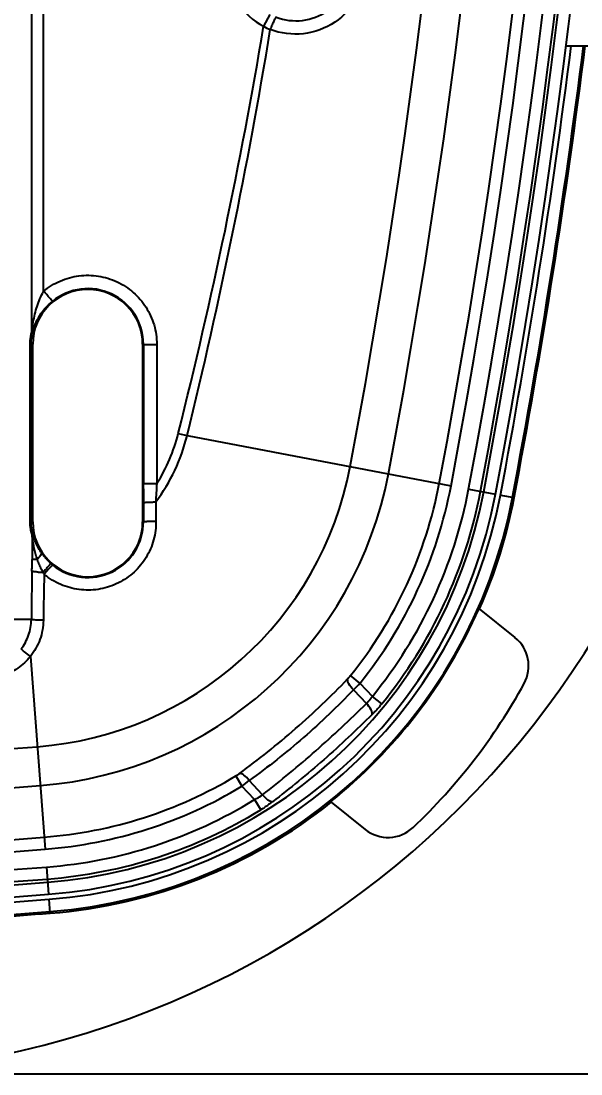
# Model space of a CAD drawing. Header units: millimetres. Extents: x 309 to 11345, y -1340 to 1318.
# Drawn here: x 10922.3 to 10968.4, y -662 to -575.5 of the extents above; entities that cross this region are included whole.
import ezdxf

# ---------------------------------------------------------------- set-up
doc = ezdxf.new("R2010")
doc.units = ezdxf.units.MM
doc.header["$LTSCALE"] = 16.335
doc.header["$PDMODE"] = 3
doc.header["$PDSIZE"] = 0.3125
doc.linetypes.add('HIDDEN', pattern=[0.2, 0.1, -0.1])
doc.layers.get('0').update_dxf_attribs({"linetype": 'CONTINUOUS'})
doc.layers.get('Defpoints').update_dxf_attribs({"linetype": 'CONTINUOUS'})
doc.layers.add('DEFAULT_2', color=8, linetype='HIDDEN')
doc.styles.get("Standard").update_dxf_attribs({"font": 'txt', "width": 0.8})
doc.dimstyles.new('STANDARD$0', dxfattribs={"dimscale": 2, "dimtxt": 3, "dimasz": 3, "dimexe": 1.25, "dimexo": 0.625, "dimgap": 0.5, "dimtad": 0, "dimdsep": 46, "dimlunit": 6, "dimtxsty": 'Standard', "dimblk": 'CLOSEDBLANK', "dimcen": 0, "dimclrt": 2, "dimazin": 2, "dimtfac": 2, "dimtmove": 1, "dimatfit": 3, "dimfxl": 0, "dimtolj": 1, "dimtzin": 0, "dimarcsym": 0})

# ---------------------------------------------------------------- blocks, each defined once
blk = doc.blocks.new('_ClosedBlank')
at = {"color": 0, "linetype": 'ByBlock', "lineweight": -2}
for p, q in [((-1, 0.1667), (0, 0)), ((-1, 0.1667), (-1, -0.1667)), ((0, 0), (-1, -0.1667))]:
    blk.add_line(p, q, dxfattribs=at)
blk = doc.blocks.new('*D580')
at = {"color": 4, "lineweight": -2}
for p, q in [((10862.224, -341.996), (11014.614, -341.996)), ((11012.114, -361.996), (11012.114, -428.04)), ((11012.114, -641.996), (11012.114, -500.04)), ((10887.434, -661.996), (11014.614, -661.996))]:
    blk.add_line(p, q, dxfattribs=at)
at = {"layer": 'Defpoints', "color": 0}
for p in [(10860.974, -341.996), (10886.184, -661.996), (11012.114, -661.996)]:
    blk.add_point(p, dxfattribs=at)
at = {"color": 4, "lineweight": -2, "xscale": 20, "yscale": 20, "zscale": 20}
for p, rotation in [((11012.114, -341.996), 90), ((11012.114, -661.996), 270)]:
    blk.add_blockref('_ClosedBlank', p, dxfattribs=dict(at, rotation=rotation))
at = {"color": 6, "insert": (11012.114, -464.04), "char_height": 20, "attachment_point": 5, "rotation": 90}
blk.add_mtext('\\A1;320.00', dxfattribs=at)

msp = doc.modelspace()

# ---------------------------------------------------------------- linework, layer by layer
at = {"color": 7, "linetype": 'Continuous'}
for p, q in [((10924.194, -597.677), (10924.194, -501.996)), ((10942.796, -574.929), (10942.284, -575.911)), ((10967.146, -577.527), (10980.464, -577.527)), ((10923.081, -602.043), (10923.311, -602.043)), ((10923.081, -616.623), (10923.081, -602.043)), ((10923.14, -616.623), (10923.14, -602.043)), ((10923.311, -616.623), (10923.311, -602.043)), ((10932.398, -602.043), (10932.338, -602.043)), ((10932.338, -602.043), (10932.338, -616.623)), ((10932.398, -602.043), (10932.395, -613.486)), ((10933.501, -602.04), (10933.501, -613.49)), ((10935.265, -609.368), (10935.987, -609.549)), ((10935.989, -609.549), (10957.686, -613.659)), ((10959.137, -613.934), (10961.341, -614.352)), ((10932.396, -615.057), (10932.401, -616.623)), ((10933.422, -614.997), (10933.427, -616.565)), ((10961.751, -614.429), (10962.873, -614.642)), ((10923.081, -616.623), (10923.311, -616.623)), ((10932.338, -616.623), (10932.401, -616.623)), ((10923.244, -617.658), (10923.245, -619.12)), ((10923.245, -619.12), (10923.246, -619.731)), ((10962.946, -626.136), (10960.031, -623.788)), ((10923.192, -624.667), (10915.356, -624.668)), ((10923.109, -627.69), (10924.326, -643.522)), ((10950.204, -629.879), (10949.435, -629.261)), ((10949.676, -630.424), (10950.733, -631.557)), ((10950.204, -629.879), (10951.221, -630.97)), ((10951.987, -631.592), (10951.221, -630.97)), ((10939.989, -637.508), (10940.498, -638.354)), ((10941.526, -639.457), (10940.498, -638.354)), ((10942.196, -639.064), (10941.095, -637.884)), ((10941.526, -639.457), (10942.042, -640.298)), ((10947.844, -639.653), (10950.629, -641.897)), ((10924.439, -644.994), (10924.611, -647.232)), ((10924.731, -648.786), (10924.643, -647.647))]:
    msp.add_line(p, q, dxfattribs=at)
for centre, radius, start, end in [((10368.264, -501.996), 601.382, 349.272711, 10.727289), ((10368.264, -501.996), 602.369, 349.272711, 10.727289), ((10368.264, -501.996), 602.639, 349.272711, 10.727289), ((10368.264, -501.996), 603.626, 349.272711, 10.727289), ((10368.264, -501.996), 598.919, 349.272711, 10.727289), ((10368.264, -501.996), 599.906, 349.272711, 10.727289), ((10368.264, -501.996), 591.466, 349.272711, 10.727289), ((10368.264, -501.996), 594.664, 349.272711, 10.727289), ((10944.92, -570.874), 5.685, 184.68427, 242.37283), ((10518.263, -504.424), 430.005, 345.87413, 350.4303), ((10507.178, -504.185), 441.564, 346.19519, 350.61617), ((10944.617, -571.856), 4.679, 240.08657, 247.57953), ((10368.264, -501.996), 604.043, 349.272711, 352.816846), ((10368.264, -501.996), 605.047, 349.272711, 352.828829), ((10368.264, -501.996), 605.185, 349.272711, 352.830471), ((10905.464, -586.996), 75, 270, 0), ((10927.825, -602.043), 4.514, 0, 180), ((10927.825, -602.042), 4.573, 359.98262, 129.46483), ((10921.461, -606.016), 14.952, 323.08069, 346.33106), ((10921.459, -605.897), 14.236, 327.76779, 345.88931), ((10921.504, -606.805), 28.386, 274.39539, 349.27271), ((10921.504, -606.805), 31.584, 274.39543, 349.27271), ((10921.504, -606.805), 39.559, 274.39543, 349.27271), ((10921.504, -606.805), 35.839, 321.20154, 349.27271), ((10921.504, -606.805), 36.826, 321.20129, 349.27271), ((10921.504, -606.805), 38.302, 320.88314, 349.27271), ((10921.504, -606.805), 39.289, 320.88448, 349.27271), ((10921.504, -606.805), 40.546, 274.39543, 349.27271), ((10921.504, -606.805), 40.963, 274.39543, 349.27271), ((10921.504, -606.805), 41.967, 274.39543, 349.27271), ((10921.504, -606.805), 42.105, 336.21184, 349.27271), ((10927.825, -616.623), 4.514, 180, 0), ((10854.276, -619.794), 68.969, 359.52306, 0.0529), ((10929.717, -617.621), 6.401, 199.19595, 202.88291), ((10929.14, -617.868), 5.774, 202.85788, 207.09635), ((11872.734, -633.976), 949.587, 179.19814, 179.438324), ((10859.688, -619.836), 63.558, 359.23269, 359.51966), ((10924.368, -611.563), 9.22, 266.1045, 268.68975), ((10928.455, -618.218), 5.004, 207.10026, 210.81288), ((10929.042, -618.178), 5.535, 208.05806, 209.95071), ((11486.493, -632.877), 562.374, 178.7838, 179.16851), ((10934.246, -629.116), 12.917, 138.45096, 140.73487), ((10928.178, -616.099), 6.237, 230.91961, 232.99247), ((10921.504, -606.805), 42.052, 308.71, 336.23107), ((10961.063, -628.472), 3, 331.28952, 51.13645), ((10937.985, -618.556), 16.659, 314.57149, 317.18041), ((10921.504, -606.805), 48.105, 313.4292, 331.28952), ((10770.464, 1358.179), 1999.166, 265.604566, 274.395434), ((10921.504, -606.805), 35.839, 274.39543, 301.0501), ((10770.464, 1358.179), 2002.364, 265.604565, 274.395435), ((10921.504, -606.805), 36.826, 274.39543, 301.05032), ((10930.175, -624.628), 17.175, 306.94787, 309.48409), ((10921.504, -606.805), 38.302, 274.39543, 301.51729), ((10921.504, -606.805), 42.105, 274.39543, 308.72571), ((10921.504, -606.805), 39.289, 274.39543, 301.51729), ((10952.511, -639.561), 3, 231.13645, 313.4292), ((10770.464, 1358.179), 2006.619, 265.604565, 274.395435), ((10770.464, 1358.179), 2007.606, 265.604565, 274.395435), ((10770.464, 1358.179), 2009.082, 265.604565, 274.395435), ((10770.464, 1358.179), 2010.339, 265.604565, 274.395435), ((10770.464, 1358.179), 2010.069, 265.604565, 274.395435), ((10770.464, 1358.179), 2011.743, 265.604565, 274.395435), ((10770.464, 1358.179), 2011.326, 265.604565, 274.395435), ((10770.464, 1358.179), 2012.747, 265.604565, 274.395435), ((10770.464, 1358.179), 2012.885, 274.112264, 274.395435)]:
    msp.add_arc(centre, radius, start, end, dxfattribs=at)
for points in [[(10923.231, -601.045), (10923.207, -568.028), (10923.201, -535.01), (10923.219, -501.993)], [(10923.232, -601.236), (10923.24, -601.173), (10923.24, -601.108), (10923.231, -601.045)], [(10933.499, -613.493), (10933.471, -613.994), (10933.442, -614.496), (10933.414, -614.997)], [(10923.241, -617.46), (10923.25, -617.525), (10923.251, -617.592), (10923.244, -617.658)]]:
    msp.add_open_spline(points, degree=3, dxfattribs=at)
for points, knots in [([(10950.63, -570.875), (10950.631, -571.79), (10950.169, -573.65), (10948.251, -575.758), (10945.581, -576.743), (10943.687, -576.503), (10942.833, -576.181)], [0, 0, 0, 0, 0.250077, 0.50011, 0.750161, 1, 1, 1, 1]), ([(10943.302, -575.157), (10943.983, -575.418), (10945.498, -575.608), (10947.626, -574.801), (10949.143, -573.097), (10949.508, -571.606), (10949.508, -570.873)], [0, 0, 0, 0, 0.24907, 0.49882, 0.749222, 1, 1, 1, 1]), ([(10943.302, -575.157), (10943.291, -575.161), (10943.27, -575.193), (10943.233, -575.25), (10943.184, -575.347), (10943.123, -575.475), (10943.054, -575.632), (10942.954, -575.87), (10942.88, -576.055), (10942.833, -576.181)], [0, 0, 0, 0, 0.029547, 0.092476, 0.188102, 0.315017, 0.470072, 0.643533, 1, 1, 1, 1]), ([(10924.194, -597.677), (10924.605, -597.338), (10925.529, -596.772), (10927.092, -596.34), (10928.714, -596.363), (10930.265, -596.837), (10931.622, -597.725), (10932.678, -598.957), (10933.348, -600.433), (10933.501, -601.506), (10933.501, -602.04)], [0, 0, 0, 0, 0.124997, 0.250044, 0.375016, 0.500012, 0.625002, 0.74998, 0.875018, 1, 1, 1, 1]), ([(10923.231, -601.045), (10923.263, -600.771), (10923.359, -600.054), (10923.631, -598.92), (10923.973, -598.094), (10924.189, -597.711)], [0, 0, 0, 0, 0.237325, 0.621526, 1, 1, 1, 1]), ([(10924.918, -598.512), (10924.841, -598.428), (10924.614, -598.139), (10924.377, -597.859), (10924.216, -597.664)], [0, 0, 0, 0, 0.310525, 1, 1, 1, 1]), ([(10923.232, -601.236), (10923.289, -601.017), (10923.425, -600.544), (10923.89, -599.561), (10924.46, -598.889), (10924.918, -598.512)], [0, 0, 0, 0, 0.209131, 0.452579, 1, 1, 1, 1]), ([(10923.081, -602.043), (10923.081, -601.943), (10923.096, -601.607), (10923.155, -601.27), (10923.231, -601.045)], [0, 0, 0, 0, 0.296715, 1, 1, 1, 1]), ([(10923.232, -601.236), (10923.202, -601.35), (10923.16, -601.619), (10923.14, -601.89), (10923.14, -602.043)], [0, 0, 0, 0, 0.433936, 1, 1, 1, 1]), ([(10932.398, -602.043), (10932.43, -602.046), (10932.545, -602.044), (10932.78, -602.049), (10933.115, -602.048), (10933.368, -602.049), (10933.501, -602.049)], [0, 0, 0, 0, 0.088761, 0.310586, 0.640098, 1, 1, 1, 1]), ([(10932.395, -613.486), (10932.427, -613.49), (10932.542, -613.487), (10932.778, -613.493), (10933.114, -613.492), (10933.368, -613.493), (10933.501, -613.493)], [0, 0, 0, 0, 0.088837, 0.310876, 0.640497, 1, 1, 1, 1]), ([(10932.396, -615.057), (10932.403, -615.049), (10932.437, -615.045), (10932.498, -615.033), (10932.595, -615.025), (10932.781, -615.012), (10933.058, -615.002), (10933.292, -614.998), (10933.414, -614.997)], [0, 0, 0, 0, 0.029169, 0.091986, 0.187258, 0.313297, 0.639407, 1, 1, 1, 1]), ([(10923.245, -617.662), (10923.195, -617.525), (10923.113, -617.182), (10923.081, -616.83), (10923.081, -616.623)], [0, 0, 0, 0, 0.41236, 1, 1, 1, 1]), ([(10923.14, -616.623), (10923.14, -616.786), (10923.162, -617.067), (10923.207, -617.346), (10923.24, -617.46)], [0, 0, 0, 0, 0.577937, 1, 1, 1, 1]), ([(10933.434, -616.565), (10933.441, -617.086), (10933.308, -618.134), (10932.684, -619.588), (10931.681, -620.814), (10930.379, -621.714), (10928.878, -622.218), (10927.296, -622.287), (10925.756, -621.92), (10924.839, -621.393), (10924.424, -621.08)], [0, 0, 0, 0, 0.124925, 0.249932, 0.374907, 0.499918, 0.624947, 0.749996, 0.87503, 1, 1, 1, 1]), ([(10924.959, -620.184), (10925.615, -620.718), (10927.275, -621.423), (10929.914, -620.977), (10931.913, -619.2), (10932.404, -617.468), (10932.401, -616.623)], [0, 0, 0, 0, 0.249919, 0.500292, 0.750482, 1, 1, 1, 1]), ([(10932.401, -616.623), (10932.408, -616.616), (10932.441, -616.612), (10932.502, -616.6), (10932.6, -616.592), (10932.788, -616.579), (10933.07, -616.57), (10933.309, -616.566), (10933.434, -616.565)], [0, 0, 0, 0, 0.028458, 0.090141, 0.184275, 0.309627, 0.636644, 1, 1, 1, 1]), ([(10923.977, -619.12), (10923.789, -618.846), (10923.558, -618.419), (10923.347, -617.848), (10923.274, -617.581), (10923.24, -617.46)], [0, 0, 0, 0, 0.545309, 0.792548, 1, 1, 1, 1]), ([(10923.386, -618.598), (10923.371, -618.517), (10923.316, -618.205), (10923.267, -617.892), (10923.244, -617.658)], [0, 0, 0, 0, 0.257441, 1, 1, 1, 1]), ([(10923.672, -619.726), (10923.643, -619.633), (10923.531, -619.261), (10923.44, -618.883), (10923.386, -618.598)], [0, 0, 0, 0, 0.252121, 1, 1, 1, 1]), ([(10923.977, -619.12), (10924.015, -619.201), (10923.925, -619.459), (10923.774, -619.625), (10923.672, -619.726)], [0, 0, 0, 0, 0.384621, 1, 1, 1, 1]), ([(10923.329, -619.729), (10923.319, -619.729), (10923.292, -619.73), (10923.264, -619.73), (10923.246, -619.731)], [0, 0, 0, 0, 0.337642, 1, 1, 1, 1]), ([(10923.672, -619.726), (10923.637, -619.726), (10923.522, -619.727), (10923.408, -619.728), (10923.329, -619.729)], [0, 0, 0, 0, 0.309318, 1, 1, 1, 1]), ([(10924.806, -620.055), (10924.784, -620.074), (10924.721, -620.152), (10924.58, -620.302), (10924.385, -620.524), (10924.236, -620.692), (10924.157, -620.781)], [0, 0, 0, 0, 0.088788, 0.308, 0.634188, 1, 1, 1, 1]), ([(10924.959, -620.184), (10924.943, -620.183), (10924.9, -620.222), (10924.823, -620.286), (10924.71, -620.404), (10924.627, -620.496), (10924.58, -620.549)], [0, 0, 0, 0, 0.089977, 0.290275, 0.597369, 1, 1, 1, 1]), ([(10923.742, -620.762), (10923.629, -620.754), (10923.48, -620.743), (10923.314, -620.712), (10923.258, -620.697), (10923.24, -620.687)], [0, 0, 0, 0, 0.664574, 0.876634, 1, 1, 1, 1]), ([(10923.109, -627.69), (10922.813, -628.06), (10922.108, -628.717), (10920.816, -629.356), (10919.395, -629.598), (10917.964, -629.424), (10916.642, -628.849), (10915.54, -627.918), (10914.756, -626.71), (10914.487, -625.785), (10914.423, -625.316)], [0, 0, 0, 0, 0.124999, 0.250066, 0.375059, 0.500076, 0.625096, 0.75008, 0.875115, 1, 1, 1, 1]), ([(10922.342, -627.074), (10922.609, -626.736), (10923.031, -625.964), (10923.187, -625.098), (10923.192, -624.667)], [0, 0, 0, 0, 0.499934, 1, 1, 1, 1]), ([(10924.178, -624.716), (10924.164, -625.25), (10923.982, -626.324), (10923.441, -627.271), (10923.109, -627.69)], [0, 0, 0, 0, 0.499792, 1, 1, 1, 1]), ([(10924.178, -624.716), (10923.969, -624.714), (10923.682, -624.708), (10923.354, -624.686), (10923.235, -624.676), (10923.192, -624.667)], [0, 0, 0, 0, 0.636581, 0.869011, 1, 1, 1, 1]), ([(10923.109, -627.69), (10922.946, -627.561), (10922.69, -627.356), (10922.433, -627.152), (10922.342, -627.074)], [0, 0, 0, 0, 0.63333, 1, 1, 1, 1]), ([(10940.301, -637.302), (10941.077, -636.728), (10942.647, -635.538), (10945.672, -633.015), (10947.822, -630.955), (10949.19, -629.539)], [0, 0, 0, 0, 0.24509, 0.500084, 1, 1, 1, 1]), ([(10949.676, -630.424), (10949.527, -630.278), (10949.335, -630.051), (10949.195, -629.736), (10949.176, -629.593), (10949.19, -629.539)], [0, 0, 0, 0, 0.603403, 0.838509, 1, 1, 1, 1]), ([(10949.19, -629.539), (10949.211, -629.518), (10949.296, -629.428), (10949.376, -629.334), (10949.435, -629.261)], [0, 0, 0, 0, 0.241412, 1, 1, 1, 1]), ([(10949.676, -630.424), (10948.365, -631.795), (10945.628, -634.433), (10942.636, -636.777), (10941.095, -637.884)], [0, 0, 0, 0, 0.50009, 1, 1, 1, 1]), ([(10942.196, -639.064), (10943.688, -637.894), (10946.616, -635.483), (10949.382, -632.886), (10950.733, -631.557)], [0, 0, 0, 0, 0.500036, 1, 1, 1, 1]), ([(10950.733, -631.557), (10950.776, -631.513), (10950.95, -631.328), (10951.109, -631.128), (10951.221, -630.97)], [0, 0, 0, 0, 0.241226, 1, 1, 1, 1]), ([(10951.203, -632.46), (10951.218, -632.407), (10951.203, -632.264), (10951.069, -631.942), (10950.881, -631.708), (10950.733, -631.557)], [0, 0, 0, 0, 0.159778, 0.393775, 1, 1, 1, 1]), ([(10951.987, -631.592), (10951.924, -631.669), (10951.674, -631.969), (10951.409, -632.256), (10951.202, -632.461)], [0, 0, 0, 0, 0.255645, 1, 1, 1, 1]), ([(10951.202, -632.461), (10949.913, -633.739), (10947.268, -636.229), (10944.451, -638.523), (10943.014, -639.631)], [0, 0, 0, 0, 0.500007, 1, 1, 1, 1]), ([(10939.989, -637.508), (10940.016, -637.492), (10940.123, -637.426), (10940.226, -637.356), (10940.301, -637.302)], [0, 0, 0, 0, 0.256684, 1, 1, 1, 1]), ([(10941.095, -637.884), (10940.968, -637.715), (10940.769, -637.499), (10940.478, -637.326), (10940.35, -637.296), (10940.301, -637.302)], [0, 0, 0, 0, 0.626996, 0.850898, 1, 1, 1, 1]), ([(10941.526, -639.457), (10941.586, -639.427), (10941.817, -639.309), (10942.039, -639.174), (10942.196, -639.064)], [0, 0, 0, 0, 0.257327, 1, 1, 1, 1]), ([(10943.014, -639.631), (10942.959, -639.639), (10942.821, -639.605), (10942.527, -639.435), (10942.324, -639.224), (10942.196, -639.064)], [0, 0, 0, 0, 0.161953, 0.396974, 1, 1, 1, 1]), ([(10943.014, -639.631), (10942.938, -639.689), (10942.624, -639.924), (10942.296, -640.142), (10942.042, -640.298)], [0, 0, 0, 0, 0.242203, 1, 1, 1, 1])]:
    msp.add_open_spline(points, degree=3, knots=knots, dxfattribs=at)
at = {"layer": 'DEFAULT_2', "color": 8, "linetype": 'HIDDEN'}
for p, q in [((10960.031, -623.788), (10959.989, -623.754)), ((10947.802, -639.619), (10947.844, -639.653))]:
    msp.add_line(p, q, dxfattribs=at)
for centre, radius, start, end in [((11431.804, -613.687), 499.41, 179.97702, 180.15715), ((10928.115, -616.285), 5.016, 214.41724, 224.07717), ((10928.176, -616.227), 5.1, 224.08098, 228.64486), ((10928.149, -616.259), 5.058, 228.64483, 230.15101), ((10928.174, -616.228), 5.098, 230.15257, 230.89468)]:
    msp.add_arc(centre, radius, start, end, dxfattribs=at)

# ---------------------------------------------------------------- dimensions: what is measured, and where the dimension line sits
dim = msp.add_linear_dim(base=(11012.114, -661.996), p1=(10860.974, -341.996), p2=(10886.184, -661.996), angle=90, dimstyle='STANDARD$0', override={"dimtxt": 10, "dimasz": 10, "dimgap": 0, "dimzin": 0, "dimclrd": 4, "dimclre": 4, "dimclrt": 6})
dim.commit()
dim.dimension.update_dxf_attribs({"geometry": '*D580', "text_midpoint": (11012.114, -464.04), "dimtype": 160})

doc.saveas('drawing.dxf')
